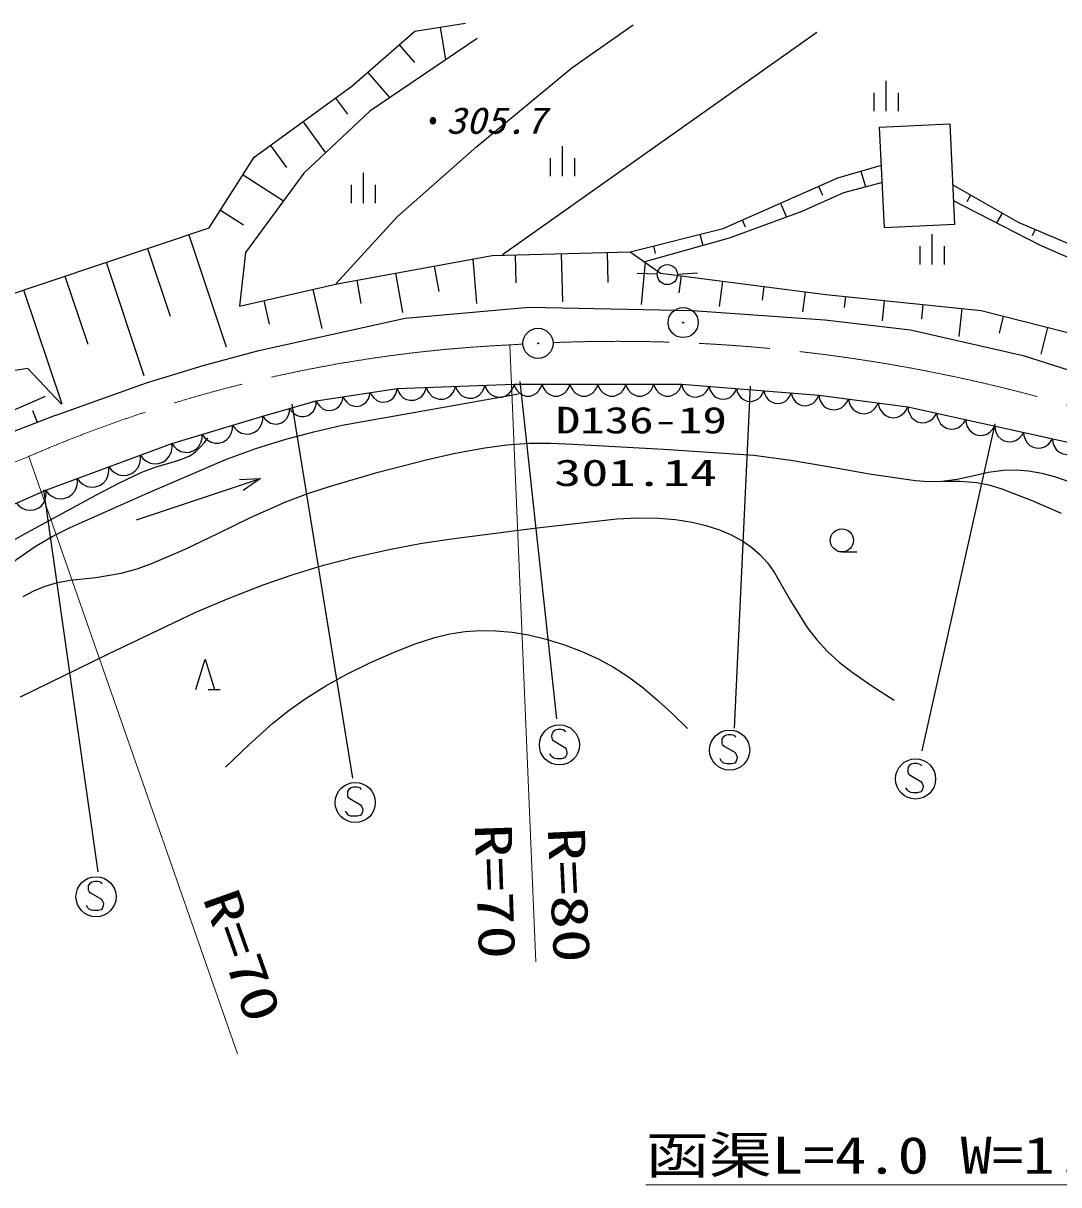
# Model space of a CAD drawing. Units: millimetres, scale not verified. Extents: x 40000 to 680000, y 20000 to 380000.
# Drawn here: x 438968 to 490321, y 256471 to 314073 of the extents above; entities that cross this region are included whole.
import ezdxf
from ezdxf.enums import TextEntityAlignment as Align

# ---------------------------------------------------------------- set-up
doc = ezdxf.new("R2010")
doc.units = ezdxf.units.MM
doc.header["$LTSCALE"] = 1000
doc.linetypes.add('CHAIN', pattern=[18.5, 12, -1.5, 3.5, -1.5])
for name, color, linetype, lineweight in [('M-BGD', 7, 'Continuous', 25), ('M-BGD-HTXT', 7, 'Continuous', 13), ('M-BMK', 2, 'CHAIN', 13), ('M-STR-STRC', 7, 'Continuous', 25)]:
    doc.layers.add(name, color=color, linetype=linetype, lineweight=lineweight)
doc.layers.add('M-BMK-SRVR', color=7, linetype='Continuous')
doc.styles.add('ＭＳ ゴシック', font='')
doc.styles.get('ＭＳ ゴシック').set_extended_font_data('MS Gothic')

# ---------------------------------------------------------------- blocks, each defined once
blk = doc.blocks.new('BUHIN1')
at = {"color": 3, "linetype": 'Continuous', "lineweight": 25}
for radius in [746, 22.5]:
    blk.add_circle((0, 0), radius, dxfattribs=at)
blk = doc.blocks.new('BUHIN12')
at = {"color": 3, "linetype": 'Continuous', "lineweight": 25}
for radius in [746, 22.5]:
    blk.add_circle((0, 0), radius, dxfattribs=at)
blk = doc.blocks.new('BUHIN45')
at = {"color": 7, "linetype": 'Continuous', "lineweight": 25}
blk.add_lwpolyline([(209, -765), (369, -660), (494, -527), (621, -332), (667, -138), (675, 57), (610, 294), (504, 458), (366, 602), (157, 705), (-16, 752), (-209, 765)], dxfattribs=at)
blk = doc.blocks.new('BUHIN46')
at = {"color": 7, "linetype": 'Continuous', "lineweight": 25}
blk.add_lwpolyline([(174, -816), (349, -715), (487, -583), (632, -386), (692, -185), (712, 20), (658, 273), (556, 451), (420, 610), (207, 731), (28, 791), (-174, 816)], dxfattribs=at)
blk = doc.blocks.new('BUHIN47')
at = {"color": 7, "linetype": 'Continuous', "lineweight": 25}
blk.add_lwpolyline([(117, -776), (287, -691), (424, -575), (572, -398), (640, -213), (670, -22), (634, 219), (548, 392), (429, 549), (236, 675), (71, 741), (-117, 776)], dxfattribs=at)
blk = doc.blocks.new('BUHIN48')
at = {"color": 7, "linetype": 'Continuous', "lineweight": 25}
blk.add_lwpolyline([(89, -682), (239, -610), (361, -511), (494, -358), (556, -198), (586, -31), (559, 180), (487, 334), (385, 473), (218, 587), (75, 648), (-89, 682)], dxfattribs=at)
blk = doc.blocks.new('BUHIN49')
at = {"color": 7, "linetype": 'Continuous', "lineweight": 25}
blk.add_lwpolyline([(6, -677), (161, -624), (292, -542), (440, -409), (520, -259), (569, -100), (567, 110), (515, 269), (433, 417), (283, 547), (150, 624), (-6, 677)], dxfattribs=at)
blk = doc.blocks.new('BUHIN50')
at = {"color": 7, "linetype": 'Continuous', "lineweight": 25}
blk.add_lwpolyline([(-79, -721), (93, -685), (243, -614), (417, -491), (521, -341), (593, -178), (618, 46), (582, 221), (513, 389), (370, 547), (238, 645), (79, 721)], dxfattribs=at)
blk = doc.blocks.new('BUHIN51')
at = {"color": 7, "linetype": 'Continuous', "lineweight": 25}
blk.add_lwpolyline([(-100, -686), (65, -657), (211, -594), (381, -483), (486, -344), (560, -190), (591, 23), (563, 191), (503, 354), (372, 510), (249, 608), (100, 686)], dxfattribs=at)
blk = doc.blocks.new('BUHIN52')
at = {"color": 7, "linetype": 'Continuous', "lineweight": 25}
blk.add_lwpolyline([(-151, -665), (13, -649), (161, -599), (337, -503), (449, -375), (535, -230), (582, -24), (567, 144), (521, 308), (404, 471), (292, 577), (151, 665)], dxfattribs=at)
blk = doc.blocks.new('BUHIN53')
at = {"color": 7, "linetype": 'Continuous', "lineweight": 25}
blk.add_lwpolyline([(-202, -716), (-22, -709), (142, -662), (339, -567), (469, -434), (570, -280), (633, -58), (626, 125), (585, 307), (467, 491), (350, 612), (202, 716)], dxfattribs=at)
blk = doc.blocks.new('BUHIN54')
at = {"color": 7, "linetype": 'Continuous', "lineweight": 25}
blk.add_lwpolyline([(-260, -687), (-83, -695), (82, -663), (284, -587), (424, -467), (536, -325), (617, -112), (627, 69), (602, 251), (501, 442), (397, 572), (260, 687)], dxfattribs=at)
blk = doc.blocks.new('BUHIN70')
at = {"color": 7, "linetype": 'Continuous', "lineweight": 25}
blk.add_line((760, 37), (846, 631), dxfattribs=at)
blk.add_lwpolyline([(673, -560), (-742, 108), (804, 345)], dxfattribs=at)
blk = doc.blocks.new('BUHIN71')
at = {"color": 7, "linetype": 'Continuous', "lineweight": 25}
blk.add_line((568, -83), (675, 656), dxfattribs=at)
blk.add_circle((0, 0), 574, dxfattribs=at)
blk = doc.blocks.new('BUHIN72')
at = {"color": 7, "linetype": 'Continuous', "lineweight": 25}
for p, q in [((-66, 616), (825, 486)), ((-742, 108), (742, -108)), ((-239, -572), (652, -701))]:
    blk.add_line(p, q, dxfattribs=at)
blk = doc.blocks.new('BUHIN76')
at = {"color": 7, "linetype": 'Continuous', "lineweight": 25}
blk.add_circle((0, 0), 498, dxfattribs=at)
blk = doc.blocks.new('BUHIN78')
at = {"color": 7, "linetype": 'Continuous', "lineweight": 25}
blk.add_lwpolyline([(-594, 400), (-661, 354), (-706, 285), (-741, 184), (-764, 30), (-748, -103), (-689, -223), (-590, -303), (-477, -325), (-402, -331), (-297, -305), (-233, -244), (158, 250), (255, 296), (385, 318), (502, 291), (591, 242), (670, 160), (692, 0), (659, -227), (630, -324), (572, -412), (486, -480), (362, -533)], dxfattribs=at)
blk.add_circle((0, 0), 995, dxfattribs=at)

msp = doc.modelspace()

# ---------------------------------------------------------------- linework, layer by layer
at = {"layer": 'M-BGD'}
for p, q in [((458394, 313677), (460905, 314073)), ((466176, 311859), (469215, 313991)), ((455268, 310946), (458394, 313677)), ((459650, 313875), (459905, 312259)), ((462729, 302606), (478331, 313628)), ((461477, 313324), (456148, 309713)), ((457613, 312994), (458366, 312131)), ((456049, 311629), (457137, 310383)), ((461459, 307958), (466176, 311859)), ((450423, 307423), (455268, 310946)), ((454460, 310359), (455040, 309562)), ((456148, 309713), (452889, 306630)), ((452845, 309185), (453964, 307647)), ((481438, 308924), (484915, 309092)), ((481680, 303929), (481438, 308924)), ((484915, 309092), (485157, 304098)), ((451230, 308010), (452027, 306915)), ((457513, 304466), (461459, 307958)), ((448196, 303926), (450423, 307423)), ((479358, 306410), (481529, 307036)), ((449866, 306549), (451878, 305267)), ((452889, 306630), (449983, 302711)), ((480503, 306740), (480730, 305953)), ((473677, 303900), (479358, 306410)), ((478411, 305992), (478607, 305548)), ((481571, 306181), (479653, 305661)), ((485062, 306054), (488300, 304208)), ((479653, 305661), (477583, 304737)), ((485944, 305551), (485754, 305219)), ((448752, 304801), (449885, 304079)), ((477583, 304737), (473971, 303415)), ((476517, 305155), (476825, 304459)), ((489386, 303063), (485100, 305269)), ((454474, 301155), (457513, 304466)), ((474624, 304318), (474775, 303975)), ((487515, 304656), (487237, 304169)), ((488300, 304208), (495038, 301345)), ((435917, 299822), (448196, 303926)), ((447172, 303584), (449031, 298023)), ((469064, 302735), (473677, 303900)), ((472524, 303609), (472665, 303049)), ((485157, 304098), (481680, 303929)), ((489142, 303850), (489004, 303524)), ((473971, 303415), (469733, 302226)), ((470217, 303026), (470311, 302654)), ((494759, 300729), (489386, 303063)), ((445126, 302900), (446246, 299549)), ((449983, 302711), (449689, 300043)), ((454544, 301146), (462223, 302558)), ((462223, 302558), (469064, 302735)), ((463364, 302588), (463399, 301197)), ((465644, 302647), (465706, 300257)), ((467924, 302705), (467963, 301216)), ((469064, 302735), (470565, 301676)), ((443079, 302216), (444954, 296607)), ((459344, 302029), (459577, 300761)), ((461263, 302382), (461440, 300178)), ((469815, 302205), (469605, 300123)), ((441033, 301532), (442163, 298152)), ((455504, 301323), (455714, 300182)), ((457424, 301676), (457782, 299728)), ((470410, 301623), (469411, 301654)), ((470565, 301676), (478774, 300616)), ((471409, 301635), (472407, 301692)), ((471591, 301543), (471483, 300707)), ((473643, 301278), (473481, 300018)), ((438986, 300848), (440878, 295191)), ((449689, 300043), (454544, 301146)), ((453330, 300870), (453771, 298930)), ((475696, 301014), (475608, 300337)), ((477748, 300749), (477619, 299754)), ((450903, 300318), (451170, 299143)), ((478774, 300616), (486475, 299822)), ((479737, 300517), (479681, 299980)), ((481662, 300318), (481558, 299309)), ((483587, 300120), (483515, 299421)), ((457911, 299453), (464056, 299989)), ((464056, 299989), (472158, 299824)), ((472158, 299824), (478716, 299370)), ((485513, 299921), (485371, 298543)), ((486475, 299822), (493052, 298145)), ((487571, 299542), (487358, 298704)), ((450653, 297844), (457911, 299453)), ((478716, 299370), (482964, 298875)), ((489763, 298983), (489428, 297666)), ((482964, 298875), (488559, 297597)), ((447889, 297102), (450653, 297844)), ((488559, 297597), (494911, 295576)), ((439192, 296953), (434955, 296291)), ((440869, 295188), (439192, 296953)), ((445085, 296236), (447889, 297102)), ((440551, 294614), (445085, 296236)), ((457511, 295960), (463309, 296167)), ((463309, 296167), (471623, 296167)), ((471623, 296167), (478416, 295629)), ((429826, 291083), (440065, 295585)), ((453499, 295339), (457511, 295960)), ((478416, 295629), (482842, 295050)), ((450851, 294595), (453499, 295339)), ((482842, 295050), (491445, 293147)), ((440551, 294614), (426480, 289186)), ((439671, 294275), (439446, 294858)), ((446343, 293230), (450851, 294595)), ((440084, 290914), (446343, 293230)), ((444591, 289449), (450726, 291493)), ((431357, 287108), (440084, 290914))]:
    msp.add_line(p, q, dxfattribs=at)
for points in [[(430139, 283550), (431501, 283821), (432842, 284150), (433649, 284406), (434435, 284719), (435226, 285105), (435991, 285546), (436869, 286131), (437719, 286770), (438650, 287491), (439612, 288161), (440439, 288636), (441298, 289061), (445168, 290788), (449046, 292452), (450503, 292976), (451988, 293445), (453376, 293817), (454789, 294133), (459156, 294923), (463535, 295699)], [(430128, 284643), (431851, 285234), (433558, 285883), (434661, 286370), (435739, 286911), (439157, 288826), (442605, 290688), (443705, 291272), (444842, 291806), (445557, 292075), (446310, 292294), (446786, 292432), (447227, 292622), (447514, 292821), (447775, 293079), (447951, 293288), (448123, 293505)], [(438960, 285651), (439497, 285932), (440058, 286157), (440665, 286330), (441292, 286446), (442564, 286591), (443824, 286796), (444611, 287014), (445383, 287291), (446993, 287990), (448587, 288747), (450278, 289571), (451989, 290339), (453088, 290758), (454208, 291120), (456571, 291803), (458948, 292427), (460394, 292751), (461864, 293018), (462956, 293161), (464052, 293245), (465129, 293255), (466217, 293204), (470714, 292955), (475198, 292647), (477040, 292397), (478881, 292086), (481035, 291709), (483219, 291389), (483867, 291344), (484521, 291359), (485287, 291467), (486049, 291635), (486813, 291803), (487587, 291911), (488200, 291925), (488812, 291880), (489486, 291762), (490153, 291585), (490820, 291346)], [(449686, 291450), (450726, 291493), (449867, 290907)], [(484600, 291366), (485433, 291363), (486256, 291301), (486858, 291181), (487450, 291002), (488956, 290421), (490441, 289782)], [(438838, 280668), (443167, 282789), (447529, 284859), (449184, 285565), (450861, 286215), (452353, 286731), (453864, 287190), (455479, 287611), (457109, 287974), (458651, 288268), (460208, 288504), (464298, 289030), (468400, 289497), (469433, 289545), (470480, 289534), (471311, 289465), (472134, 289337), (472817, 289173), (473494, 288949), (474080, 288697), (474650, 288386), (475096, 288078), (475501, 287726), (475876, 287306), (476204, 286848), (476997, 285461), (477845, 284103), (478318, 283497), (478835, 282934), (479427, 282390), (480068, 281884), (481093, 281180), (482163, 280509)], [(449005, 277175), (450156, 278292), (451345, 279361), (452154, 280007), (453000, 280604), (453973, 281213), (454980, 281771), (456197, 282370), (457453, 282920), (458402, 283289), (459375, 283603), (460122, 283786), (460890, 283910), (461636, 283960), (462396, 283949), (463206, 283875), (464024, 283740), (464901, 283531), (465763, 283263), (466631, 282933), (467472, 282548), (468238, 282134), (468979, 281664), (469714, 281118), (470412, 280524), (471166, 279821), (471903, 279097)]]:
    msp.add_lwpolyline(points, dxfattribs=at)
at = {"layer": 'M-BGD-HTXT'}
for p, q in [((463102, 298126), (464393, 267530)), ((439248, 292593), (449589, 262966)), ((469844, 256471), (505032, 256471))]:
    msp.add_line(p, q, dxfattribs=at)
at = {"layer": 'M-BMK'}
msp.add_line((430275, 289062), (439248, 292593), dxfattribs=at)
for centre, radius, start, end in [((466280, 230192), 68004, 92.62927, 113.42212), ((468438, 217822), 80476, 93.34167, 93.7605), ((468438, 217822), 80476, 61.83557, 92.27368)]:
    msp.add_arc(centre, radius, start, end, dxfattribs=at)
at = {"layer": 'M-STR-STRC'}
for p, q in [((463601, 296307), (465410, 279572)), ((475021, 296080), (474230, 279120)), ((452294, 295176), (455290, 276632)), ((487149, 294214), (483531, 277988)), ((439965, 290941), (442671, 271997))]:
    msp.add_line(p, q, dxfattribs=at)

# ---------------------------------------------------------------- block references
at = {"layer": 'M-BGD', "rotation": 278.27518}
for name, p in [('BUHIN72', (481751, 310460)), ('BUHIN72', (465700, 307231)), ('BUHIN72', (455823, 305901)), ('BUHIN72', (484031, 302862)), ('BUHIN76', (470910, 301607)), ('BUHIN50', (458235, 295986)), ('BUHIN50', (459685, 296037)), ('BUHIN50', (461135, 296089)), ('BUHIN50', (462584, 296141)), ('BUHIN51', (464002, 296167)), ('BUHIN51', (465387, 296167)), ('BUHIN51', (466773, 296167)), ('BUHIN51', (468159, 296167)), ('BUHIN51', (469544, 296167)), ('BUHIN51', (470930, 296167)), ('BUHIN52', (472302, 296113)), ('BUHIN52', (473661, 296005)), ('BUHIN52', (475019, 295898)), ('BUHIN49', (454167, 295443)), ('BUHIN49', (455505, 295650)), ('BUHIN49', (456842, 295856)), ('BUHIN52', (476378, 295790)), ('BUHIN52', (477737, 295683)), ('BUHIN53', (479154, 295533)), ('BUHIN53', (480629, 295340)), ('BUHIN48', (451513, 294781)), ('BUHIN48', (452837, 295153)), ('BUHIN53', (482104, 295147)), ('BUHIN54', (483559, 294891)), ('BUHIN54', (484993, 294574)), ('BUHIN47', (450100, 294368)), ('BUHIN54', (486427, 294257)), ('BUHIN47', (448597, 293913)), ('BUHIN54', (487860, 293940)), ('BUHIN54', (489294, 293623)), ('BUHIN46', (445561, 292941)), ('BUHIN47', (447094, 293458)), ('BUHIN54', (490728, 293306)), ('BUHIN46', (443996, 292361)), ('BUHIN46', (442431, 291782)), ('BUHIN46', (440866, 291203)), ('BUHIN45', (439357, 290597)), ('BUHIN71', (479566, 288427)), ('BUHIN70', (447988, 281779))]:
    msp.add_blockref(name, p, dxfattribs=at)
at = {"layer": 'M-BMK-SRVR', "rotation": 278.27518}
for name, p in [('BUHIN1', (471694, 299229)), ('BUHIN12', (464496, 298198))]:
    msp.add_blockref(name, p, dxfattribs=at)
at = {"layer": 'M-STR-STRC', "rotation": 278.27518}
for p in [(465559, 278284), (473999, 278025), (483218, 276596), (455431, 275428), (442577, 270753)]:
    msp.add_blockref('BUHIN78', p, dxfattribs=at)

# ---------------------------------------------------------------- texts
at = {"layer": 'M-BGD-HTXT', "style": 'ＭＳ ゴシック'}
for s, height, width, p in [('・', 1320, 0.85, (458520, 308157)), ('D136-19', 1320, 1.35, (465378, 293336)), ('301.14', 1320, 1.5, (465294, 290727)), ('函渠L=4.0 W=1.1 H=1.2', 1833, 1.25, (469844, 256471))]:
    msp.add_text(s, height=height, dxfattribs=dict(at, width=width)).set_placement(p, align=Align.BOTTOM_LEFT)
at = {"layer": 'M-BGD-HTXT', "style": 'ＭＳ ゴシック', "oblique": 15, "width": 1.1}
msp.add_text('305.7', height=1320, dxfattribs=at).set_placement((459940, 308193), align=Align.BOTTOM_LEFT)
at = {"layer": 'M-BGD-HTXT', "style": 'ＭＳ ゴシック', "width": 1.35}
for s, rotation, p in [('R=70', 271.9, (460807, 274341)), ('R=80', 272.7, (464427, 274139)), ('R=70', 289.5, (447332, 270519))]:
    msp.add_text(s, height=1833, rotation=rotation, dxfattribs=at).set_placement(p, align=Align.BOTTOM_LEFT)

doc.saveas('drawing.dxf')
